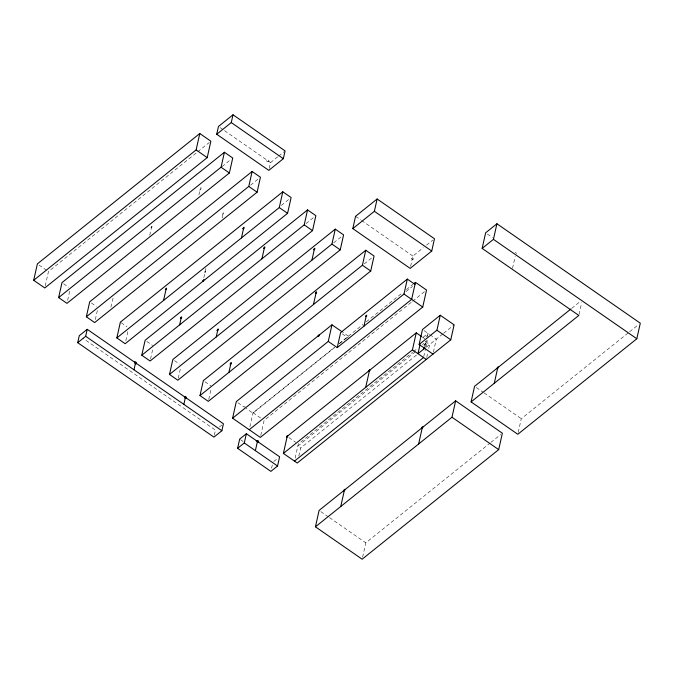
<?xml version="1.0" encoding="UTF-8"?>
<svg xmlns="http://www.w3.org/2000/svg" width="674" height="674" viewBox="0 0 674 674"><rect width="100%" height="100%" fill="white"/><g stroke="black" fill="none" stroke-linecap="round" stroke-linejoin="round"><path stroke-width="0.51" stroke-dasharray="3.37 2.53" d="M45.242 285.919L48.452 271.571L196.934 152.4M67.627 300.351L70.079 289.382M95.337 319.569L97.57 309.593M110.89 307.176L113.24 297.377M125.819 340.741L128.245 329.889M149.729 235.268L151.574 227.02M150.546 359.006L152.779 349.031M198.906 194.971L200.245 188.964M178.265 378.224L180.716 367.246M203.834 277.629L206.16 267.224M222.108 218.047L223.102 213.599M208.746 399.362L211.198 388.384M269.246 168.416L270.552 162.577L277.823 156.739M214.366 435.134L215.478 430.155L82.717 338.104M249.877 426.802L253.028 412.715L334.237 347.54M260.754 435.421L264.115 420.408L411.772 301.893M271.563 468.295L272.481 464.201M295.145 458.118L298.279 444.099L412.631 352.317M298.809 456.045L300.596 448.067L416.574 354.979M410.601 266.373L412.901 256.078L423.289 247.737M362.604 557.162L365.813 542.814L490.099 443.062M424.561 346.057L425.631 341.271M425.1 346.343L426.44 340.353M427.333 336.36L428.007 333.369L422.067 338.129M423.752 356.538L425.53 348.559M425.757 347.557L427.333 340.522L422.43 344.456M426.743 357.464L427.855 352.477M428.748 348.483L429.641 344.49L425.286 341.474M433.416 352.106L436.314 339.132L430.501 335.096M512.526 268.328L515.163 256.516M518.239 432.337L521.288 418.706L628.808 332.408M579.033 314.455L581.645 302.769M427.35 336.225L427.299 335.627L426.423 336.259M425.985 337.034L426.246 336.511M197.752 151.743L209.235 142.526M222.066 166.579L231.089 159.334M278.632 156.09L284.285 151.549M250.602 185.139L258.799 178.551M281.344 205.393L288.666 199.512M306.03 223.574L314.227 216.986M333.74 242.792L341.945 236.203M364.23 263.93L372.427 257.35M426.49 245.168L432.876 240.037M219.454 426.962L221.839 425.041M339.165 343.588L362.949 324.489M366.235 321.86L402.327 292.887M406.43 289.601L412.993 284.327M334.708 347.498L252.935 413.128L246.195 408.452M339.612 343.555L348.61 336.343L342.788 332.307M406.043 291.589L412.547 286.366M412.589 301.236L424.898 291.362M273.678 461.555L278.126 457.983M413.44 351.668L417.526 348.391M415.437 351.752L297.824 446.146L300.596 448.067M423.601 345.189L426.869 342.569M426.372 347.118L442.793 333.942M443.602 333.293L454.116 324.851M571.721 308.338L579.859 301.809M490.916 442.405L500.723 434.528M629.626 331.743L638.657 324.497M487.353 234.013L492.509 237.585M355.552 216.312L360.691 219.867M361.542 220.465L412.901 256.078M220.196 127.656L223.65 130.057M224.518 130.655L270.552 162.577M424.047 330.622L429.667 334.523M422.21 336.975L424.772 338.744M476.307 387.516L483.224 392.31M484.092 392.908L521.288 418.706M342.282 333.849L348.247 337.977M253.028 412.715L260.703 418.04M288.902 437.594L295.718 442.321M237.914 402.715L244.35 407.172M39.075 265.067L48.452 271.571M121.202 322.728L127.024 326.764M63.651 283.771L68.638 287.225M91.369 302.988L96.357 306.443M146.797 341.423L152.61 345.459M174.507 360.641L179.495 364.095M204.997 381.779L210.819 385.814M240.534 439.675L243.087 441.453M320.832 511.625L328.617 517.017M329.485 517.624L365.813 542.814M244.426 406.978A1.196 0.733 51.2 0 1 245.21 406.852M515.079 252.767A1.196 0.733 51.2 0 1 516.57 253.601M150.833 227.618C152.442 228.621 152.493 223.861 150.833 227.618M204.357 272.574C205.958 273.568 206.017 268.808 204.357 272.574M222.361 214.197C223.962 215.191 223.979 210.507 222.361 214.197M200.035 189.942A1.424 0.497 -55.3 0 0 201.122 187.869A1.424 0.497 -55.3 0 0 199.597 189.091A1.424 0.497 -55.3 0 0 200.035 189.942M266.82 161.061A1.196 0.851 12.6 0 0 268.859 161.12A1.196 0.851 12.6 0 0 267.645 159.78A1.196 0.851 12.6 0 0 266.82 161.061M411.46 258.386A1.196 0.733 51.2 0 0 413.061 259.498A1.196 0.733 51.2 0 0 412.53 257.712A1.196 0.733 51.2 0 0 411.46 258.386"/><path stroke-width="1.01" d="M319.35 334.944C318.28 338.483 317.066 334.97 319.35 334.944M33.7 280.283L37.365 263.888L199.79 133.519L210.878 141.211L207.213 157.606L44.787 287.975L33.7 280.283L196.126 149.923L199.79 133.519M58.646 297.579L61.991 282.617L224.417 152.257L232.724 158.019L229.379 172.982L66.953 303.351L58.646 297.579L221.064 167.219L224.417 152.257M77.712 342.678L79.271 335.711L87.224 329.325L223.431 423.769L221.872 430.737L213.919 437.123L77.712 342.678L85.674 336.292L87.224 329.325M86.356 316.797L89.701 301.834L252.127 171.474L260.442 177.237L257.097 192.2L94.672 322.568L86.356 316.797L248.782 186.437L252.127 171.474M116.846 337.935L120.368 322.155L282.794 191.795L291.109 197.558L287.579 213.338L125.162 343.706L116.846 337.935L279.272 207.575L282.794 191.795M133.983 369.79L135.541 362.823M141.784 355.232L145.129 340.269L307.555 209.909L315.87 215.672L312.525 230.634L150.1 361.003L141.784 355.232L304.21 224.872L307.555 209.909M163.571 300.436L166.133 288.961M216.725 134.252L218.469 126.459L233.01 114.791L285.094 150.9L283.35 158.693L268.808 170.362L216.725 134.252L231.266 122.575L233.01 114.791M179.613 324.876L181.213 317.698M169.503 374.449L172.847 359.486L335.273 229.126L343.588 234.889L340.244 249.852L177.818 380.22L169.503 374.449L331.928 244.089L335.273 229.126M202.562 281.378L203.219 280.384M183.867 404.383L185.426 397.416M199.984 395.587L203.329 380.625L365.755 250.265L374.07 256.027L370.725 270.999L208.3 401.359L199.984 395.587L362.41 265.227L365.755 250.265M216.228 336.949L217.828 329.771M241.444 237.939L243.643 228.098M228.916 372.377L230.929 363.353M261.933 258.799L264.41 247.729M413.811 283.67L415.454 282.355L426.541 290.039L422.733 307.058L260.307 437.418L232.597 418.2L236.304 401.594L331.979 324.809L341.962 331.726M237.619 448.311L239.674 439.086L246.355 433.727L279.609 456.795L277.545 466.02L270.872 471.37L237.619 448.311L244.291 442.953L246.355 433.727M255.379 450.645L257.443 441.419M311.902 260.164L314.379 249.094M313.461 304.513L316.123 292.626M432.969 354.103L419.118 344.49L422.463 329.527L440.257 315.238L454.116 324.851L450.771 339.814L297.251 463.03L283.392 453.425L287.191 436.407L416.246 332.838L421.36 336.385M352.805 228.612L355.552 216.312L377.128 198.99L434.477 238.756L431.731 251.057L410.154 268.378L352.805 228.612L374.382 211.291L377.128 198.99M232.597 418.2L328.272 341.415L331.979 324.809M328.272 341.415L337.236 347.632L340.581 332.661L407.332 279.087L414.99 284.403M315.432 526.824L319.105 510.42L455.649 400.828L502.366 433.214L498.693 449.617L362.149 559.209L315.432 526.824L451.984 417.231L455.649 400.828M363.935 326.199L366.226 315.946M365.712 387.348L369.521 370.338M340.749 506.511L344.414 490.108M337.236 347.632L403.987 294.058L407.332 279.087M415.454 282.355L411.646 299.374L249.22 429.734M283.392 453.425L412.437 349.848L416.246 332.838M419.986 344.717L417.981 353.69L424.654 348.332M423.912 348.93L424.342 347.017M419.118 344.49L436.912 330.209L440.257 315.238M418.621 444.006L422.286 427.611M471.092 401.898L578.823 315.432L482.154 248.403L485.634 232.816L496.923 223.76L640.3 323.183L636.82 338.761L517.801 434.283L471.092 401.898L474.572 386.312L570.912 308.995M482.154 248.403L493.435 239.337L496.923 223.76M494.269 383.287L497.749 367.709M203.034 281.201L203.868 279.381M294.479 461.109L423.525 357.54M493.435 239.337L636.82 338.761M374.382 211.291L431.731 251.057M231.266 122.575L283.35 158.693M196.126 149.923L207.314 157.682M221.064 167.219L229.379 172.982M248.782 186.437L257.097 192.2M279.272 207.575L287.579 213.338M304.21 224.872L312.525 230.634M331.928 244.089L340.244 249.852M362.41 265.227L370.725 270.999M403.987 294.058L422.733 307.058M436.912 330.209L450.771 339.814M412.437 349.848L426.297 359.461M451.984 417.231L498.693 449.617M244.291 442.953L277.545 466.02M85.674 336.292L221.872 430.737M256.272 441.158A1.196 0.851 12.6 0 1 258.184 440.821A1.196 0.851 12.6 0 1 257.864 442.27M496.999 368.366C498.844 369.04 498.474 364.659 496.999 368.366M165.391 289.55C167 290.553 167.059 285.793 165.391 289.55M180.472 318.297C182.081 319.299 182.14 314.539 180.472 318.297M217.087 330.37C218.696 331.372 218.755 326.612 217.087 330.37M242.901 228.688C244.51 229.691 244.569 224.931 242.901 228.688M230.188 363.952C231.797 364.954 231.848 360.194 230.188 363.952M263.669 248.327C265.278 249.329 265.337 244.569 263.669 248.327M286.45 437.005C288.059 438.007 288.118 433.247 286.45 437.005M313.637 249.683C315.238 250.686 315.297 245.926 313.637 249.683M315.381 293.224C316.982 294.218 317.041 289.458 315.381 293.224M343.673 490.706C345.282 491.708 345.332 486.948 343.673 490.706M365.485 316.544C367.086 317.547 367.103 312.854 365.485 316.544M368.779 370.927C370.388 371.93 370.439 367.17 368.779 370.927M421.579 428.074C422.691 429.675 423.584 424.275 421.579 428.074M134.648 362.679A1.196 0.733 51.2 0 0 136.249 363.783A1.196 0.733 51.2 0 0 135.718 362.005A1.196 0.733 51.2 0 0 134.648 362.679M184.533 397.272A1.196 0.733 51.2 0 0 186.134 398.376A1.196 0.733 51.2 0 0 185.603 396.59A1.196 0.733 51.2 0 0 184.533 397.272"/></g></svg>
